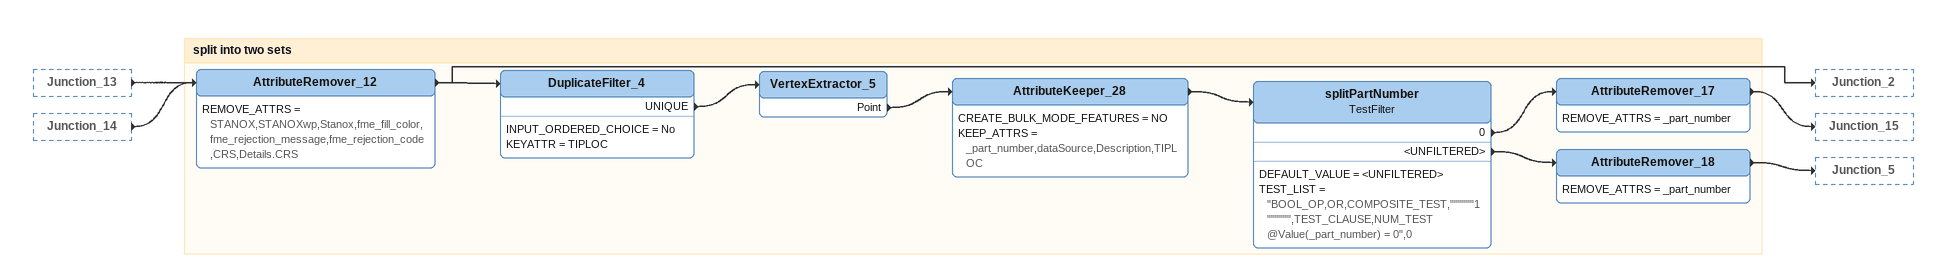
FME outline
Junction_13 [outside]
    -> AttributeRemover_12
Junction_14 [outside]
    -> AttributeRemover_12

Bookmark: split into two sets
AttributeRemover_12
    REMOVE_ATTRS = STANOX,STANOXwp,Stanox,fme_fill_color,fme_rejection_message,fme_rejection_code,CRS,Details.CRS
    -> DuplicateFilter_4
    -> Junction_2
DuplicateFilter_4
    INPUT_ORDERED_CHOICE = No
    KEYATTR = TIPLOC
    UNIQUE -> VertexExtractor_5
VertexExtractor_5
    Point -> AttributeKeeper_28
AttributeKeeper_28
    CREATE_BULK_MODE_FEATURES = NO
    KEEP_ATTRS = _part_number,dataSource,Description,TIPLOC
    -> splitPartNumber
splitPartNumber: TestFilter
    DEFAULT_VALUE = <UNFILTERED>
    TEST_LIST = "BOOL_OP,OR,COMPOSITE_TEST,""""""1"""""",TEST_CLAUSE,NUM_TEST @Value(_part_number) = 0",0
    0 -> AttributeRemover_17
    <UNFILTERED> -> AttributeRemover_18
AttributeRemover_17
    REMOVE_ATTRS = _part_number
    -> Junction_15
AttributeRemover_18
    REMOVE_ATTRS = _part_number
    -> Junction_5
